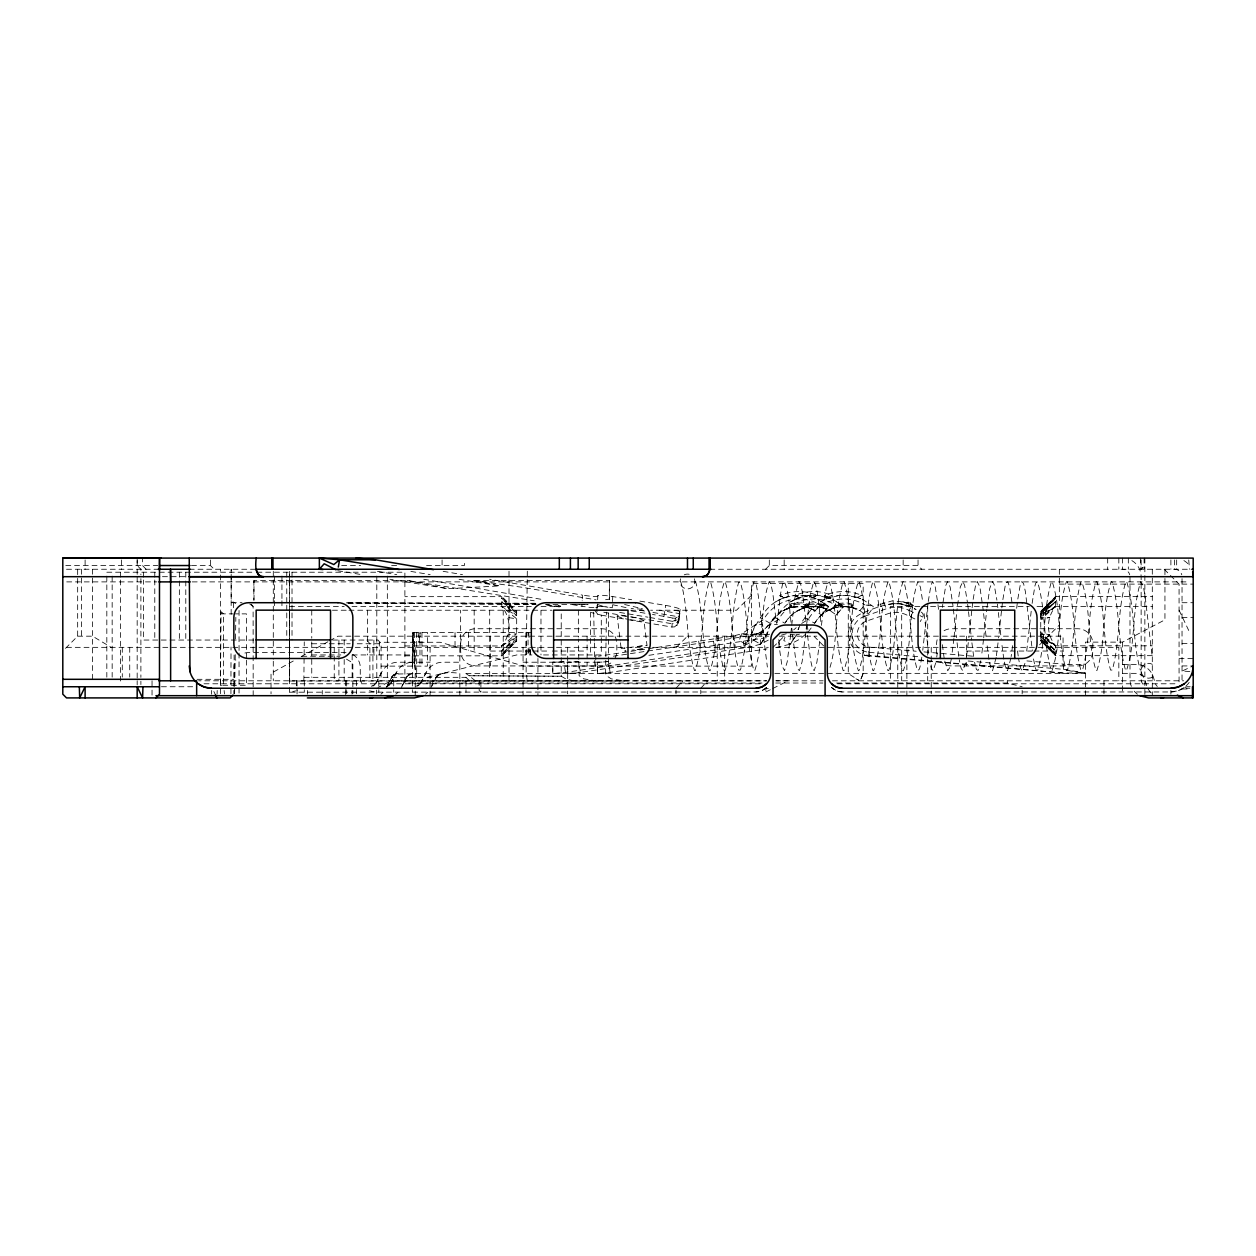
<?xml version="1.0" encoding="UTF-8"?>
<svg xmlns="http://www.w3.org/2000/svg" width="1256" height="1256" viewBox="0 0 1256 1256"><rect width="100%" height="100%" fill="white"/><g stroke="black" fill="none" stroke-linecap="round" stroke-linejoin="round"><path stroke-width="0.75" stroke-dasharray="5 3.75" d="M137.171 558.088L137.171 565.53L140.892 569.251L140.892 574.761M220.459 693.72L220.569 569.251M246.427 660.185L246.427 685.258L220.459 685.258L221.056 611.703L223.599 613.87L223.631 685.258L220.459 685.258M246.427 658.254L246.427 613.87L235.421 613.87M460.638 648.08L460.638 610.228M567.681 673.357A85.722 85.644 85.7 0 0 580.351 672.415A85.722 85.644 85.8 0 1 567.681 673.357L567.681 662.21A74.544 74.434 85.7 0 0 578.702 661.394L580.351 672.415L750.146 646.966L760.634 644.171L770.242 639.084M608.438 661.394A74.575 74.465 85.6 0 1 597.416 662.21L597.416 673.357A85.722 85.644 85.7 0 0 610.102 672.415L608.438 661.394A74.544 74.434 85.7 0 1 597.416 662.21L597.416 673.357A85.722 85.644 85.8 0 0 610.102 672.415L767.008 648.897M230.931 693.736L231.026 647.044M231.151 614.341L231.183 569.251L231.183 602.707L242.047 602.707M609.553 599.614L609.411 580.413L473.59 580.429L499.574 585.924L447.811 588.703L389.862 579.236M254.057 600.18L253.948 580.508L407.038 580.413L534.192 600.792M416.678 632.584L416.678 677.298L414.637 666.12L412.926 632.584L412.596 666.12L412.518 632.584L531.272 632.584M606.02 642.852L605.596 673.561L606.428 675.728L611.201 678.837L624.703 681.019L390.867 681.019L378.025 687.44M606.051 640.937L606.444 612.143M234.621 693.72L234.715 687.848M234.746 685.886L235.249 654.549M235.5 638.896L235.845 617.355M412.408 677.298L412.926 632.584M217.084 694.191L217.194 690.47M530.66 649.352L530.456 654.941L530.691 651.205M593.915 607.653A14.931 1.633 9.5 0 1 581.968 606.255L582.187 600.666M582.266 598.814L582.407 595.093L489.573 579.251M596.898 610.228L597.15 603.853M595.768 607.653A14.931 1.633 9.5 0 0 597.385 607.182L597.605 601.31M597.652 599.74L597.825 595.736A14.821 1.617 9.5 0 1 602.252 595.313A15.056 1.649 9.5 0 1 612.755 596.569L631.642 599.724M612.755 596.569L612.3 607.747A15.056 1.649 9.5 0 0 601.797 606.475M253.9 580.508L253.791 600.18M968.188 661.001L1063.361 669.338L1085.372 672.996L1063.031 673.043L868.791 656.04L869.121 652.335A18.589 18.589 0 0 1 864.678 616.241L863.469 612.724C879.875 605.753 899.783 598.249 916.189 609.662M563.818 661.394A74.575 74.465 85.6 0 1 552.797 662.21L552.797 673.357A85.722 85.644 85.8 0 0 565.483 672.415L563.818 661.394A74.544 74.434 85.7 0 1 552.797 662.21L552.797 673.357A85.722 85.644 85.7 0 0 565.483 672.415L735.262 646.966C761.67 646.071 767.589 615.503 789.679 607.763L790.935 603.618L801.768 602.817L808.016 604.152L808.409 607.763L815.223 610.604L821.33 614.938L828.756 606.617L821.33 614.938M775.219 617.685L784.906 623.243L790.134 616.351L796.963 611.044L804.562 607.763L805.803 603.618L811.188 602.817L822.884 604.152L823.277 607.763L830.106 610.604L836.213 614.938L843.64 606.617L833.56 599.834A44.619 44.619 0 0 0 790.683 601.812C775.407 611.876 769.269 634.249 748.482 635.944L613.368 656.197M804.97 617.685L814.642 623.243L819.885 616.351L826.699 611.044L834.314 607.763L835.554 603.618L846.387 602.817L852.636 604.152L853.028 607.763C864.097 609.38 865.227 622.599 873.297 606.538L863.296 599.834A44.619 44.619 0 0 0 820.419 601.812L811.706 608.768L801.014 623.07M597.825 595.736L597.809 596.019A14.931 1.633 9.5 0 1 582.423 595.077M597.354 607.182L597.369 606.899A14.821 1.617 9.5 0 1 601.797 606.475M628.016 619.663L671.913 627.042L672.196 623.761L676.089 623.07L678.052 621.265L679.841 613.666L659.353 610.228M649.792 617.512L672.4 621.312L672.651 618.14A14.868 1.617 9.5 0 0 663.937 616.366L652.461 614.451M671.913 627.042L674.582 626.885L678.428 623.353L679.841 613.666M672.4 621.312L677.376 619.82L678.899 617.622L680.202 609.49A14.868 1.633 9.5 0 0 665.664 605.408L639.21 600.996M1063.031 673.043L863.406 654.894L868.791 656.04L869.576 647.154A13.392 13.392 0 0 1 866.373 621.155L887.851 613.776A24.539 24.539 0 0 1 906.597 614.922L915.561 619.287M1063.361 669.338L1063.816 664.141A76.6 76.6 0 0 0 1070.489 664.44L1085.372 664.44M790.888 632.977L791.39 628.267M791.72 625.127L795.331 594.59L798.942 581.528L800.653 584.071L802.521 593.005L806.164 623.117M806.164 629.083L806.587 625.205M806.745 623.635L810.167 594.842L813.762 581.544L815.442 583.82L817.295 592.392L820.922 622.065M821.44 625.378L825.993 589.127L827.814 582.47L829.494 581.999C837.783 610.683 834.628 641.847 843.106 670.453L843.938 670.688C853.405 642.224 848.742 609.898 858.382 581.544L859.214 581.968C867.535 610.636 864.379 641.8 872.826 670.421L873.658 670.704C883.172 642.256 878.509 609.945 888.102 581.559L888.934 581.936C897.302 610.589 894.146 641.738 902.546 670.39L903.378 670.72C912.939 642.303 908.261 609.976 917.822 581.559L920.444 587.18L922.815 602.409M777.087 622.882L780.698 593.005L782.551 584.119L784.246 581.528C790.165 594.606 788.956 610.29 791.421 624.389M954.058 636.996L957.135 608.673M983.715 637.797L986.792 609.443M790.715 634.578L787.182 662.006L784.498 670.657L781.891 665.633L778.139 639.194M805.755 632.961L802.097 661.834L799.413 670.625L797.733 669.055L795.912 661.268L792.426 633.731M971.752 610.746L968.847 637.734M1001.472 611.013L998.567 638.001M1031.192 611.264L1026.34 654.25M609.411 580.413L609.27 599.175L605.596 599.724M419.096 642.271L420.179 632.584M953.885 638.582L951.765 655.742M675.053 621.139L675.383 618.235L678.758 616.115L680.202 609.49M983.542 639.398L981.705 654.549M303.858 680.799L304.266 641.895M819.728 641.266L816.902 662.163L814.218 670.673L812.522 668.804L810.67 660.593L806.996 630.936M928.027 603.241L922.768 650.263M942.408 607.37L942.785 604.246M972.128 607.621L972.678 602.927M1001.848 607.873L1002.398 603.163M1012.572 645.663L1011.159 656.558M968.313 642.57L966.445 657.28M998.033 642.821L996.385 655.758M1016.669 608.297L1017.36 602.503M986.965 607.857L989.775 588.279L992.397 581.512L994.108 584.385L996.903 600.18M957.496 605.518L960.306 586.945L962.897 581.575L964.624 585.359L967.434 602.378M928.263 601.467L930.837 585.767L932.58 581.622L935.155 586.489L937.745 602.833M973.149 599.379L975.52 585.532L977.262 581.591L979.884 586.913L983.26 610.416M1002.869 599.614L1005.224 585.641L1006.135 582.831L1007.814 581.811L1009.588 586.772L1012.43 605.392M1032.118 603.414L1034.944 585.767L1035.855 582.894L1037.534 581.779C1046.091 610.337 1042.935 641.502 1051.146 670.202L1051.978 670.751C1061.728 642.507 1057.081 610.165 1066.423 581.638L1067.255 581.748C1075.858 610.29 1072.687 641.455 1080.867 670.155L1082.546 669.966C1090.585 641.266 1087.382 610.071 1096.143 581.654L1096.975 581.732C1105.61 610.228 1102.438 641.408 1110.587 670.107L1112.267 670.013C1120.336 641.314 1117.149 610.133 1125.863 581.685L1126.695 581.701C1135.377 610.18 1132.19 641.361 1140.307 670.06L1141.233 669.558M942.973 602.676L945.799 585.406L947.542 581.575L950.164 587.054L952.99 605.894M936.725 657.076L937.196 653.575M1017.831 599.018L1020.17 585.406L1021.897 581.575L1023.577 583.553L1025.43 591.78L1032.322 650.451M678.428 623.353L679.056 618.784M529.121 647.484L528.054 654.941L528.054 632.584M663.937 616.366L665.664 605.408M1010.923 658.003L1007.563 670.688L1005.883 668.804L1004.031 660.687M678.899 617.622L679.402 614.529M921.826 657.186L919.973 667.093L919.078 669.684L917.414 670.374C909.077 641.769 912.076 610.73 903.896 582.062L903.08 581.528C893.409 609.772 897.867 641.973 888.73 670.563L887.913 670.625C878.682 642.067 883.141 609.898 873.579 581.544L872.747 581.952C864.473 610.589 867.472 641.628 859.245 670.28L858.413 670.751C848.805 642.444 853.264 610.259 844.079 581.685L843.263 581.685C834.078 610.259 838.568 642.46 828.913 670.751M996.149 657.485L992.538 670.751L990.827 668.302L989.273 661.206M951.294 659.039L949.442 668.051L947.731 670.767L944.481 660.154M980.763 660.766L978.063 670.484L976.399 669.479L974.577 662.305M379.296 654.941L379.296 642.271L440.165 642.271L524.129 666.12L751.402 666.12L751.402 583.396L863.17 583.396L863.17 673.561L861.051 678.774L857.503 680.799M863.17 673.561L861.051 678.774M808.283 605.455L806.839 605.062A35.702 35.702 0 0 0 791.249 605.062L789.679 607.763L790.731 607.48L790.935 603.618M823.151 605.455L821.722 605.062A35.702 35.702 0 0 0 806.132 605.062L804.562 607.763L805.614 607.48L805.803 603.618M935.767 662.838L933.098 670.735L931.387 668.475L929.848 661.551M965.487 662.995L962.818 670.735L961.107 668.396L959.239 659.667M1024.927 663.309L1022.258 670.751L1020.547 668.208L1018.679 659.274M804.562 607.763L813.48 606.444L823.277 607.763L816.353 606.522L804.562 607.763L813.48 606.444L821.173 607.229L822.884 604.152M834.314 607.763L843.216 606.444L853.028 607.763L846.104 606.522L834.314 607.763L843.216 606.444L850.909 607.229L852.636 604.152M678.052 621.265L676.905 625.567L676.089 623.07M790.589 607.527L791.249 605.062L789.82 605.455L789.977 607.684L782.08 611.044L790.04 607.668L796.618 606.522L808.409 607.763L801.485 606.522L789.679 607.763L796.618 606.522L790.731 607.48M805.457 607.527L806.132 605.062L804.688 605.455L804.861 607.684A33.472 33.472 0 0 0 784.906 623.243M835.209 607.527L835.554 603.618M404.887 655.836L501.772 655.836L501.772 645.961C511.318 634.421 511.318 618.078 501.772 606.538L501.772 596.663L404.887 596.663M767.086 634.484L756.567 633.778L754.024 640.481L760.634 644.171L767.086 634.484L770.273 624.42L778.453 619.538A40.899 40.899 0 0 1 835.162 604.937L843.64 606.617M798.439 629.444L800.025 624.42L797.984 629.743M253.178 695.683L253.115 606.318L251.294 604.309M775.8 601.812A44.619 44.619 0 0 1 818.677 599.834L828.677 606.538L820.278 604.937A40.899 40.899 0 0 0 763.57 619.538L741.684 633.778L739.156 640.481L745.766 644.171C755.798 626.901 763.271 604.293 784.733 597.636L779.835 595.532A48.34 48.34 0 0 1 808.236 592.44L817.483 595.203L812.632 597.401C802.82 594.119 790.197 595.25 781.515 598.861M909.752 604.434L913.332 605.392L901.525 601.184L909.752 604.434L910.396 602.974L892.671 600.745L877.018 605.235L878.415 604.623L877.787 607.794M864.678 616.241L886.155 608.846A29.752 29.752 0 0 1 908.873 610.243L911.62 606.617L911.872 604.654L910.396 602.974M910.553 616.853L914.462 608.83L915.216 609.191M921.15 612.08A3.721 3.721 0 0 1 922.862 617.057L920.24 621.563M376.423 682.636L372.954 686.027L376.423 682.636L381.463 672.51A18.589 18.589 0 0 1 398.105 662.21L430.086 662.21M387.24 685.917L392.343 676.105L394.918 674.08L430.086 673.357M391.291 682.636L387.821 686.027L391.291 682.636L396.331 672.51A18.589 18.589 0 0 1 412.973 662.21M402.124 685.917L407.211 676.105L412.973 673.357L408.388 674.943L406.316 677.486M421.043 682.636L417.573 686.027L421.043 682.636L426.082 672.51A18.589 18.589 0 0 1 442.724 662.21L459.837 662.21M431.86 685.917C433.979 671.473 448.486 671.803 459.837 673.357M375.528 684.018L381.463 672.51M386.408 687.597L392.343 676.105M390.396 684.018L396.331 672.51M401.276 687.597L407.211 676.105M420.148 684.018L426.082 672.51M431.028 687.597L436.962 676.105M745.766 644.171L751.324 635.065L755.405 624.42L762.565 624.499L763.585 631.988L751.324 635.065L741.684 633.778L733.614 635.944L598.5 656.197M760.634 644.171L766.207 635.065L770.273 624.42L777.433 624.499M776.208 647.531L790.385 644.171L795.943 635.065L799.46 634.186M781.468 635.081L786.303 633.778L783.775 640.481L790.385 644.171L796.838 634.484L793.337 634.249M808.205 631.988L811.423 627.608M391.448 677.486L394.918 674.08M436.067 677.486L439.537 674.08M836.213 614.938L843.545 606.538M820.278 604.937L815.223 610.604C807.451 606.585 798.486 605.549 789.977 607.684M822.052 607.433L830.106 610.604L835.162 604.937M851.803 607.433L859.858 610.604L864.913 604.937L872.637 605.957M675.995 688.241L682.95 680.799M700.785 688.241L707.74 680.799M1152.302 655.663L1055.621 655.663L1040.737 640.984L1040.737 611.295L1055.621 596.616L1040.737 612.049L1055.621 598.343L1040.737 613.744L1055.621 601.687L1040.737 616.303L1055.621 606.46L1055.621 596.616L1152.302 596.616M1055.621 596.616L1040.737 611.562L1055.621 598.343L1040.737 612.818L1055.621 601.687L1040.737 614.985L1055.621 606.46C1046.091 617.983 1046.091 634.296 1055.621 645.82L1055.621 655.663L1040.737 640.717L1055.621 653.952L1040.737 638.535L1055.621 650.592L1040.737 635.976L1055.621 645.82L1152.302 645.82M65.5 648.347L77.668 636.18L77.668 569.251M676.34 647.342L687.487 636.18M765.579 569.251L769.3 565.53L918.042 565.53L921.763 569.251M751.402 595.328L736.503 610.228L650.592 610.228M773.021 647.342L784.168 636.18M1039.513 644.862L1059.342 625.033L1059.342 569.251M1140.244 558.088L1141.139 569.251L1144.86 565.53M793.698 629.868L796.226 627.686M805.473 634.359L799.994 639.084L790.385 644.171M766.537 687.487L761.67 690.8L755.908 691.962L289.618 692.197L295.694 690.91M404.887 645.961L501.772 645.961L516.671 633.699L507.565 635.018M808.016 604.152L806.289 607.229L808.409 607.763L801.485 606.522M827.5 597.401L832.351 595.203L823.104 592.44A48.34 48.34 0 0 0 794.718 595.532L799.601 597.636L796.194 598.955L808.817 595.564L818.253 595.485L830.938 598.641L827.5 597.401L832.351 595.203M857.251 597.401L862.103 595.203L852.855 592.44A48.34 48.34 0 0 0 824.47 595.532L829.353 597.636L825.946 598.955L838.553 595.564L848.004 595.485L860.674 598.641L857.251 597.401L862.103 595.203M1140.26 569.251L1142.866 567.524M1184.282 687.487L1177.94 690.816L1170.89 691.962L842.179 691.962L836.418 690.8L831.566 687.487M408.388 674.943L409.786 674.08M501.772 645.961L516.671 636.792L501.772 650.749L516.671 639.163L501.772 654.109L516.671 640.639L501.772 655.836L516.671 641.157L516.671 611.342L501.772 596.663L516.671 611.86L501.772 598.39L516.671 613.336L501.772 601.75L516.671 615.707L501.772 606.538L516.671 618.8L507.565 617.481M541.053 606.428L560.82 606.255L554.901 604.78M801.658 623.447L808.189 619.538A40.899 40.899 0 0 1 864.913 604.937M293.26 661.017L271.029 673.357L271.029 693.814M301.157 656.637L327.926 641.753M329.59 640.827L337.958 636.18L768.562 636.18M812.632 597.401L816.055 598.641L812.632 597.401L817.483 595.203M1085.372 695.683L1085.372 642.13L1122.55 642.13L1164.94 619.82L1164.94 569.251M790.683 601.812L796.383 598.861M820.419 601.812L826.134 598.861M765.877 691.962L771.137 689.324L765.877 688.241L765.877 693.814M772.738 688.524L788.187 680.799L776.506 680.815M386.267 686.577L389.234 685.164L386.173 686.216M852.903 605.455L851.458 605.062A35.702 35.702 0 0 0 835.868 605.062L834.439 605.455L834.612 607.684L826.699 611.044L834.659 607.668L841.237 606.522M231.183 602.707L233.145 601.954L236.065 603.649L239.048 602.707M393.505 674.943L398.105 673.357M371.289 686.216L374.351 685.164M438.14 674.943L442.724 673.357M415.909 686.216L418.97 685.164M789.679 607.763L790.04 607.668A33.472 33.472 0 0 0 770.022 623.243L760.351 617.685M769.708 634.186L766.207 635.065L756.567 633.778M427.244 677.298L516.718 654.941L531.916 654.941M763.585 631.988L752.218 634.484L741.684 633.778M805.614 607.48L811.486 606.522L804.908 607.668L796.963 611.044L804.908 607.668L806.132 605.062L806.666 607.229M642.146 609.223L631.14 608.454M648.897 655.318L767.196 637.593M407.038 580.413L447.811 588.703M620.448 642.774L621.155 648.489L624.829 648.033M630.543 616.853A14.287 1.554 9.5 0 1 640.01 618.878L643.951 620.574L646.997 645.317L630.575 647.327M637.137 649.54L644.407 648.645L631.737 650.184M637.263 646.495L646.997 645.317M625.048 648.033L621.155 648.489M779.835 595.532L784.058 597.872M794.718 595.532L798.926 597.872M824.47 595.532L828.677 597.872M289.618 681.019L480.907 681.019L480.907 692.197L479.164 690.47L479.164 681.019L766.694 680.831L198.621 680.799M65.783 565.53L157.816 565.53M191.477 565.53L210.427 565.53L214.132 569.251M341.679 565.53L360.598 565.53M391.637 565.53L397.461 565.53M426.553 565.53L464.39 565.53L464.39 559.956M66.521 569.251L157.785 569.251M189.232 569.251L254.999 569.251M709.813 569.251L1193.2 569.251M106.823 572.218L254.999 572.218M256.946 572.218L404.887 572.218L404.887 683.029L762.015 683.029M162.448 576.692L186.155 576.692M66.725 581.889L156.906 581.889M192.184 581.889L1189.275 581.889M1059.342 584.119L1193.2 584.119M1182.037 602.707L1193.2 602.707M289.618 606.428L344.191 606.428M351.994 606.428L531.304 606.428M919.879 606.428L890.52 606.428L890.52 680.799M921.841 606.428L1029.261 606.428M1037.001 606.428L1152.302 606.428M332.432 610.228L347.017 610.228M348.98 610.228L551.918 610.228M630.732 610.228L643.465 610.228M220.459 613.87L232.941 613.87M1182.037 617.591L1193.2 617.591M77.668 636.18L92.552 636.18L111.14 647.342M779.395 636.18L816.871 636.18M828.442 636.18L1063.063 636.18L1063.063 665.931M157.738 640.042L143.482 640.042L143.482 579.974M161.223 640.042L254.984 640.042M332.589 640.042L378.009 640.042L381.07 643.763L381.07 677.298M311.755 643.763L350.22 643.763M357.222 643.763L381.07 643.763M1182.037 643.621L1193.2 643.621M66.521 647.342L768.28 647.342M775.674 647.342L1118.829 647.342L1118.829 680.799M490.421 651.048L531.021 651.048M532.952 651.048L550.364 651.048M552.295 651.048L587.101 651.048M966.382 651.048L1032.118 651.048M1034.049 651.048L1063.063 651.048M311.755 654.941L340.878 654.941M352.214 654.941L412.251 654.941L412.251 666.12M543.534 654.941L601.294 654.941L601.294 615.173L593.743 613.242A15.025 1.649 9.5 0 0 591.325 612.551M301.817 656.26L339.779 656.26M1179.07 658.489L1193.2 658.489M523.061 662.21L597.416 662.21M1122.55 664.44L1136.303 664.44A17.851 17.851 0 0 1 1153.448 677.298L1154.97 682.558A8.918 8.918 0 0 0 1157.325 686.451M1182.037 665.931L1193.2 665.931L1182.037 671.049L1193.2 671.709M381.07 666.12L427.464 666.12L427.464 632.584M469.477 680.799L465.992 677.329L465.992 673.561L768.688 673.357M774.858 673.357L1085.372 673.357L1068.903 670.704M1122.55 673.357L1136.303 673.357A8.918 8.918 0 0 1 1144.875 679.794L1146.414 685.07A17.851 17.851 0 0 0 1152.647 694.191M304.266 677.329L465.992 677.329M197.051 679.308L233.851 679.308M775.706 680.799L823.151 680.799M832.477 680.799L1183.654 680.799M775.737 683.029L822.837 683.029M836.575 683.029L1007.281 683.029L1022.149 686.749M204.037 683.782L760.649 683.782M837.438 683.782L1178.395 683.782M161.412 686.749L195.12 686.749M1186.669 686.749L1190.217 686.749M1189.856 688.241L1186.512 688.241L1185.366 687.095M1182.084 688.979L1189.495 688.979M347.818 602.927L535.841 603.335M346.311 602.849L535.951 603.32M473.59 580.429L523.045 587.431L596.113 599.866M348.148 603.068L535.401 604.215M574.416 604.45L588.075 604.529L545.842 604.45M348.32 603.1L536.124 604.356M672.651 618.14L675.383 618.235M892.953 603.634L901.133 603.932L910.506 606.899L909.281 605.518M560.537 606.428L545.638 604.638M596.694 681.019L583.726 678.837L579.142 675.728L578.357 639.021M869.576 647.154L916.189 651.236M923.961 651.911L974.468 656.339M1026.906 660.923L1063.816 664.141M869.121 652.335L919.628 656.762M837.658 604.984L843.294 606.318L833.56 599.834M822.79 604.984L828.426 606.318L818.677 599.834M627.074 616.319L621.076 615.675A12.45 1.366 9.5 0 0 617.167 616.037L620.213 640.858M790.165 634.296L795.943 635.065M630.575 619.758L640.042 620.935A12.45 1.366 9.5 0 0 643.951 620.574M846.104 606.522L853.028 607.763M822.24 607.48L816.353 606.522L823.277 607.763L821.722 605.062L822.382 607.527M410.885 571.433L430.164 574.589M459.084 579.314L499.574 585.924M337.707 570.711L360.88 574.51M545.842 604.717L562.782 607.496M624.593 604.497L642.303 608.689M631.423 610.934L650.545 614.137M674.189 610.228L680.061 611.217M639.587 610.228L645.301 611.185M652.916 612.473L679.575 616.947M619.648 612.441L647.908 617.183M603.806 612.237L629.664 616.618M631.595 616.947L672.196 623.761M601.294 615.173L626.116 619.349M443.148 571.323L462.491 574.636M377.475 571.37L396.77 574.667M423.774 579.267L543.377 599.677M572.312 604.607L581.952 606.255M626.069 607.59L611.813 604.56M573.961 680.799L566.221 679.151L561.228 676.23L469.1 675.759L465.992 673.561M850.909 607.229L859.858 610.604M821.173 607.229L830.106 610.604M807.969 607.637L807.184 607.433L815.223 610.604L807.969 607.637L806.839 605.062L807.514 607.527M369.39 690.8L375.151 691.962A14.868 14.868 0 0 1 371.305 691.444M908.873 610.243L915.42 613.43M919.926 615.628L922.862 617.057M1055.621 645.82L1040.737 634.374L1049.828 634.892L1040.737 632.757L1055.621 645.82L1040.737 637.294L1055.621 650.592L1040.737 639.461L1055.621 653.952L1040.737 640.246L1055.621 655.663M855.933 678.774L858.806 680.344L848.271 673.561L848.271 583.396M346.468 659.133L352.842 662.948L352.842 693.752M253.084 606.444L249.756 603.979M694.929 581.512L695.761 582.203C703.831 610.903 700.801 641.942 709.279 670.484L710.095 670.688C719.468 642.193 714.994 610.039 724.429 581.575L725.246 581.842C733.661 610.416 730.662 641.455 738.764 670.139L740.428 669.998C748.435 641.314 745.405 610.259 753.93 581.764L755.594 582.894L756.489 585.736L758.373 596.098L767.369 667.062M680.061 581.512L680.893 582.219C689.01 610.934 685.807 642.099 694.505 670.578L695.337 670.61C704.051 642.146 700.864 610.981 708.934 582.266L710.613 582.172C718.777 610.871 715.575 642.052 724.225 670.563L725.057 670.625C733.818 642.209 730.615 611.028 738.654 582.313L740.334 582.125C748.529 610.824 745.342 642.004 753.945 670.531L754.778 670.641C764.119 642.114 759.472 609.772 769.221 581.528L770.933 584.166L772.801 593.193L776.444 623.369M475.365 680.799L469.1 675.759L561.228 676.23L561.228 610.228M617.167 616.037L621.108 617.732A14.287 1.554 9.5 0 0 627.121 619.13M1164.202 569.251L1179.07 584.119L1179.07 681.977M813.919 636.18L825.082 647.342M146.073 569.251L142.572 565.53L142.572 558.088M594.543 610.228L598.091 614.655L596.584 610.228M366.925 640.042L369.876 643.763L369.876 677.298M912.327 607.778L910.019 603.775L909.124 605.894L910.506 606.899A33.472 33.472 0 0 0 884.946 605.329M213.865 691.538L215.42 694.725M852.73 607.684L851.458 605.062L851.976 607.48M1179.07 610.149L1189.872 632.898M883.957 602.472L886.155 608.846M880.252 603.853L881.194 606.617M835.868 605.062L836.418 607.229M791.249 605.062L791.798 607.229M1033.5 658.945L1035.352 668.004L1036.231 670.139L1037.896 670.013C1045.903 641.314 1042.888 610.275 1051.398 581.764L1052.214 581.622C1061.54 610.133 1057.065 642.303 1066.564 670.72L1067.38 670.39C1075.733 641.8 1072.734 610.761 1080.898 582.093L1081.714 581.528C1091.448 609.725 1086.958 641.957 1096.064 670.547L1096.88 670.641C1106.128 642.083 1101.685 609.929 1111.23 581.544L1112.047 581.936C1120.336 610.557 1117.353 641.596 1125.549 670.249L1126.381 670.751C1136.036 642.475 1131.562 610.275 1140.731 581.701L1143.29 586.065L1145.174 596.694L1152.302 657.532M1003.795 659.117L1001.613 642.413M778.783 639.618L779.882 646.966M748.482 635.944L750.146 646.966M743.285 641.172L744.934 652.209M733.614 635.944L735.262 646.966M713.534 641.172L715.198 652.209M698.666 641.172L700.314 652.209M988.959 659.463L986.714 642.177M958.768 656.401L956.632 639.226M1018.208 655.977L1017.266 648.897M944.167 658.348L942.298 644.045M807.184 624.499L807.953 630.12M973.635 656.448L971.767 641.659M928.577 653.371L923.819 610.934M997.374 603.963L997.829 607.731M967.67 604.309L968.36 610.102M937.965 604.654L938.515 609.364M953.351 609.082L956.444 637.624M998.363 612.504L1001.252 639.273M968.533 611.703L971.595 640.073M983.621 613.603L986.164 637.373M806.336 624.687L806.823 629.382M791.83 628.267L792.253 632.129M527.316 680.799L526.091 673.561L527.316 571.197M224.118 690.47L224.431 693.94M1188.726 559.956L1189.479 569.251M296.29 680.799L297.06 690.47M418.17 632.584L418.892 642.271M528.76 632.584L529.059 638.174M529.671 649.352L529.969 654.941M593.68 612.159L594.324 641.062M594.355 642.994L594.873 666.12M413.585 632.584L414.182 666.12M233.443 602.707L233.522 608.532M234.087 655.004L234.574 693.736M414.621 632.584L414.637 666.12M289.602 611.342L289.587 571.166L289.618 659.274M289.618 613.258L289.618 638.126M289.618 641.973L289.634 659.447M289.634 661.394L289.649 680.799M1182.037 578.624L1182.037 680.218M1176.668 559.956L1176.668 569.251M1174.611 559.956L1174.611 569.251A7.442 7.442 0 0 1 1181.786 574.761M1170.89 559.956L1170.89 569.251M1170.89 690.47L1170.89 694.191M1152.302 569.251L1152.302 695.683M1144.86 558.088L1144.86 695.683M1144.106 558.088L1144.106 569.251M1141.139 559.956L1141.139 569.251M1129.992 576.692L1129.992 679.308A18.589 18.589 0 0 0 1131.358 686.326M1128.328 558.088L1128.328 569.251M1122.55 558.088L1122.55 569.251A7.442 7.442 0 0 1 1129.741 574.761M1122.55 642.13L1122.55 693.814M1118.829 558.088L1118.829 569.251M1107.682 558.088L1107.682 569.251M1103.961 680.799L1103.961 693.814M1022.149 690.313L1022.149 693.893M1007.281 680.799L1007.281 683.029M966.382 636.18L966.382 665.931M931.23 647.342L931.23 693.814M927.697 606.428L927.697 680.799M918.042 559.956L918.042 565.53M906.879 647.342L906.879 695.683M903.158 559.956L903.158 569.251M901.682 606.428L901.682 680.799M897.757 647.342L897.757 693.814M784.168 559.956L784.168 569.251M769.3 559.956L769.3 565.53M724.681 636.18L724.681 680.799M717.239 636.18L717.239 680.799M700.785 690.094L700.785 693.814M675.995 690.094L675.995 693.814M608.406 613.054L608.406 666.12M595.784 654.941L595.784 666.12M590.524 612.174L590.524 654.941M587.101 636.18L587.101 665.931M578.357 610.228L578.357 637.106M567.681 647.342L567.681 693.814M540.975 610.228L540.975 654.941M537.929 647.342L537.929 656.998M537.929 658.489L537.929 695.683M525.887 632.584L525.887 654.941M523.061 647.342L523.061 695.683M509.01 571.213L509.01 680.799M503.216 610.228L503.216 680.799M490.421 636.18L490.421 665.931M489.683 610.228L489.683 680.799M474.171 610.228L474.171 651.927M468.567 632.584L468.567 650.341M465.992 681.019L465.992 692.197M459.837 647.342L459.837 695.683M455.033 632.584L455.033 646.495M442.081 559.956L442.081 565.53M430.086 647.342L430.086 695.683M421.953 632.584L421.953 666.12M419.975 632.584L419.975 666.12M415.218 647.342L415.218 695.683M412.345 681.019L412.345 692.197M393.725 681.019L393.725 692.197M387.335 576.096L387.335 680.799M378.81 681.019L378.81 692.197M376.8 576.096L376.8 680.799M376.423 690.094L376.423 693.814M373.896 640.042L373.896 654.941M372.922 647.342L372.922 680.799M367.631 610.228L367.631 654.941M356.563 680.799L356.563 693.814M352.151 654.941L352.151 677.298M352.01 690.47L352.01 694.191M346.672 681.019L346.672 693.846M345.4 680.799L345.4 695.683M344.191 640.042L344.191 657.5M344.191 659.447L344.191 680.799M338.916 640.042L338.916 659.447M338.916 661.394L338.916 680.799M334.237 647.342L334.237 680.799M322.258 690.47L322.258 694.191M311.755 610.228L311.755 638.174M311.755 641.895L311.755 677.298M307.39 690.47L307.39 694.191M304.297 681.019L304.297 692.197M297.06 681.019L297.06 693.94M292.02 572.218L292.02 578.043M292.02 579.974L292.02 603.225M292.02 605.157L292.02 610.966M292.02 612.912L292.02 640.042M289.618 661.237L289.618 693.846M289.398 612.096L289.398 655.569M289.398 657.28L289.398 680.799M286.761 572.218L286.761 578.043M286.761 579.974L286.761 603.225M286.761 605.157L286.761 610.966M286.761 612.912L286.761 640.042M281.941 576.017L281.941 598.829M281.941 600.729L281.941 608.328M274.483 576.017L274.483 598.829M274.483 600.729L274.483 608.328M273.29 571.213L273.29 659.274M273.29 661.237L273.29 680.799M239.048 610.463L239.048 651.126M239.048 653.073L239.048 693.736M233.851 686.278L233.851 667.423A14.868 14.868 0 0 1 235.845 659.981M233.851 690.47L233.851 694.191M211.542 690.47L211.542 694.191M210.427 559.956L210.427 565.53M185.794 572.218L185.794 640.042M179.357 572.218L179.357 640.042M154.786 572.218L154.786 578.043M154.786 579.974L154.786 640.042M152.039 680.799L152.039 688.241M152.039 690.094L152.039 695.683M143.482 572.218L143.482 578.043M140.892 578.624L140.892 677.376M140.892 681.239L140.892 684.567M137.171 560.584L137.171 575.075M137.171 576.692L137.171 679.308M137.171 680.736L137.171 684.897M129.729 647.342L129.729 677.078M122.287 647.342L122.287 677.078M121.565 559.956L121.565 569.251M120.56 572.218L120.56 578.058M120.56 579.989L120.56 681.019M112.161 576.111L112.161 677.141M106.823 576.111L106.823 677.141M92.552 569.251L92.552 680.799M85.11 559.956L85.11 569.251M81.389 569.251L81.389 636.18M244.873 653.042A14.868 14.868 0 0 1 248.719 652.539L345.4 652.539A14.868 14.868 0 0 1 349.246 653.042M352.842 654.533A14.868 14.868 0 0 1 360.268 667.423L360.268 677.078A14.868 14.868 0 0 0 362.262 684.52M614.859 658.489A14.868 14.868 0 0 0 616.837 651.048L616.837 643.621A14.868 14.868 0 0 0 601.969 628.738L475.537 628.738A14.868 14.868 0 0 0 460.669 643.621L460.669 651.048A14.868 14.868 0 0 0 475.537 665.931L601.969 665.931A14.868 14.868 0 0 0 612.488 661.567M937.133 639.775A14.868 14.868 0 0 0 936.631 643.621L936.631 651.048A14.868 14.868 0 0 0 937.133 654.91M944.072 630.732A14.868 14.868 0 0 1 951.498 628.738L1077.931 628.738A14.868 14.868 0 0 1 1092.798 643.621L1092.798 651.048A14.868 14.868 0 0 1 1077.931 665.931L951.498 665.931A14.868 14.868 0 0 1 940.98 661.567M1189.165 682.432A22.31 22.31 0 0 1 1170.89 691.962M842.179 691.962A14.868 14.868 0 0 1 831.66 687.597M766.427 687.597A14.868 14.868 0 0 1 755.908 691.962M1131.844 560.584A18.589 18.589 0 0 1 1141.139 576.692L1141.139 679.308A7.442 7.442 0 0 0 1144.86 685.76M1137.418 694.191A18.589 18.589 0 0 1 1134.309 691.224M597.62 604.356A14.821 1.617 9.5 0 0 601.389 605.737A15.056 1.649 9.5 0 0 607.983 607.26M578.702 661.394A74.575 74.465 85.6 0 1 567.681 662.21M814.642 623.243A33.472 33.472 0 0 1 834.659 607.668M1152.302 677.204A7.442 7.442 0 0 1 1142.882 675.54A7.442 7.442 0 0 1 1142.882 665.978A7.442 7.442 0 0 1 1152.302 664.33M694.427 578.812A7.442 7.442 0 0 1 687.487 588.954A7.442 7.442 0 0 1 680.564 578.812M684.269 574.824A7.442 7.442 0 0 1 690.721 574.824M397.964 692.292A18.589 18.589 0 0 1 395.797 694.191M383.08 692.292A18.589 18.589 0 0 1 380.913 694.191M427.699 692.292A18.589 18.589 0 0 1 425.533 694.191M1183.906 560.584A18.589 18.589 0 0 1 1189.84 566.032M868.791 656.04A22.31 22.31 0 0 1 863.469 612.724M1055.621 606.46L1040.737 619.522L1049.828 617.403L1040.737 617.905L1055.621 606.46M624.782 651.048L625.865 650.922L624.782 651.048"/><path stroke-width="1.5" d="M693.265 569.251L693.265 558.088M709.043 569.251L709.043 558.088M142.948 686.749L142.603 697.912L137.171 686.749L137.171 697.912M1192.525 697.912L1192.446 686.749M1192.603 671.049L1193.2 665.931L1192.603 671.049A22.31 22.31 0 0 1 1170.89 688.241L842.179 688.241L836.418 687.079L831.566 683.782M1192.603 674.77L1193.2 669.652L1192.698 673.499M159.481 570.24L159.591 558.182L62.8 558.088L62.8 694.191L66.521 697.912L230.131 697.912L232.894 695.133M338.319 567.068L339.544 559.784L375.45 559.784L433.477 569.675M323.028 569.549L319.354 569.251L324.189 563.771L336.011 569.847M155.76 697.912L159.481 694.191L159.481 558.465L161.255 558.088M399.314 569.549L339.544 559.784L333.829 564.556L319.354 558.088L319.354 569.251M766.537 683.782L761.67 687.079L755.908 688.241L211.542 688.241L204.477 687.095L198.15 683.782M1184.282 683.782L1177.94 687.095L1170.89 688.241M393.269 695.777L384.634 697.912M423.021 695.777L414.386 697.912L307.39 697.912M369.766 697.912L372.749 697.661M256.161 558.088C255.596 564.195 254.23 576.363 263.587 576.692L189.232 576.692L1193.2 576.692A18.589 18.589 0 0 0 1192.572 571.873M62.8 558.088L1193.2 558.088L1193.2 697.912L1148.581 697.912L1139.946 695.777M159.653 565.53L189.97 565.53M158.146 569.251L190.41 569.251M711.131 569.251L256.02 569.251L258.265 574.432L260.699 576.096M1192.227 569.251L1193.2 569.251M62.8 576.692L159.481 576.692M158.868 581.889L190.221 581.889M256.161 639.901L330.532 639.901M553.629 639.901L628 639.901M940.352 639.901L1014.722 639.901M62.8 679.308L159.481 679.308M158.868 680.799L196.658 680.799L196.658 695.683M62.8 686.749L159.481 686.749M155.917 695.683L1193.2 695.683M1160.622 697.661L1163.543 697.912M319.354 558.088L339.544 559.784M356.06 558.088L375.45 559.784M1177.327 695.133L1183.215 697.912M215.42 694.725L216.974 697.912M189.232 665.931L189.986 671.709L189.232 558.088M79.332 686.749L79.678 697.912L85.11 686.749L85.11 697.912M170.376 569.251L170.628 581.889M1014.722 658.489L1014.722 610.149L940.352 610.149L940.352 658.489M825.082 695.683L825.082 639.901L817.64 632.459L780.463 632.459L773.021 639.901L773.021 695.683M687.487 558.088L687.487 569.251M628 658.489L628 610.149L553.629 610.149L553.629 658.489M589.237 558.088L589.237 569.251M578.153 558.088L578.153 569.251M570.412 558.088L570.412 569.251M559.312 558.088L559.312 569.251M330.532 658.489L330.532 610.149L256.161 610.149L256.161 658.489M272.882 558.088L272.882 569.251M272.348 558.088L272.348 569.251M271.987 558.088L271.987 569.251M170.628 569.251L170.628 680.799M842.179 688.241A14.868 14.868 0 0 1 827.312 673.357L827.312 639.901A14.868 14.868 0 0 0 812.428 625.033L785.659 625.033A14.868 14.868 0 0 0 770.792 639.901L770.792 673.357A14.868 14.868 0 0 1 755.908 688.241M211.542 688.241A22.31 22.31 0 0 1 189.829 671.049M709.813 558.088C710.362 564.195 711.728 576.363 702.371 576.692C711.744 576.174 710.08 564.478 709.813 558.088M337.958 602.707L248.719 602.707A14.868 14.868 0 0 0 233.851 617.591L233.851 643.621A14.868 14.868 0 0 0 248.719 658.489L337.958 658.489A14.868 14.868 0 0 0 352.842 643.621L352.842 617.591A14.868 14.868 0 0 0 337.958 602.707M635.442 602.707L546.187 602.707A14.868 14.868 0 0 0 531.319 617.591L531.319 643.621A14.868 14.868 0 0 0 546.187 658.489L635.442 658.489A14.868 14.868 0 0 0 650.31 643.621L650.31 617.591A14.868 14.868 0 0 0 635.442 602.707M1022.149 602.707L932.91 602.707A14.868 14.868 0 0 0 918.042 617.591L918.042 643.621A14.868 14.868 0 0 0 932.91 658.489L1022.149 658.489A14.868 14.868 0 0 0 1037.032 643.621L1037.032 617.591A14.868 14.868 0 0 0 1022.149 602.707"/></g></svg>
